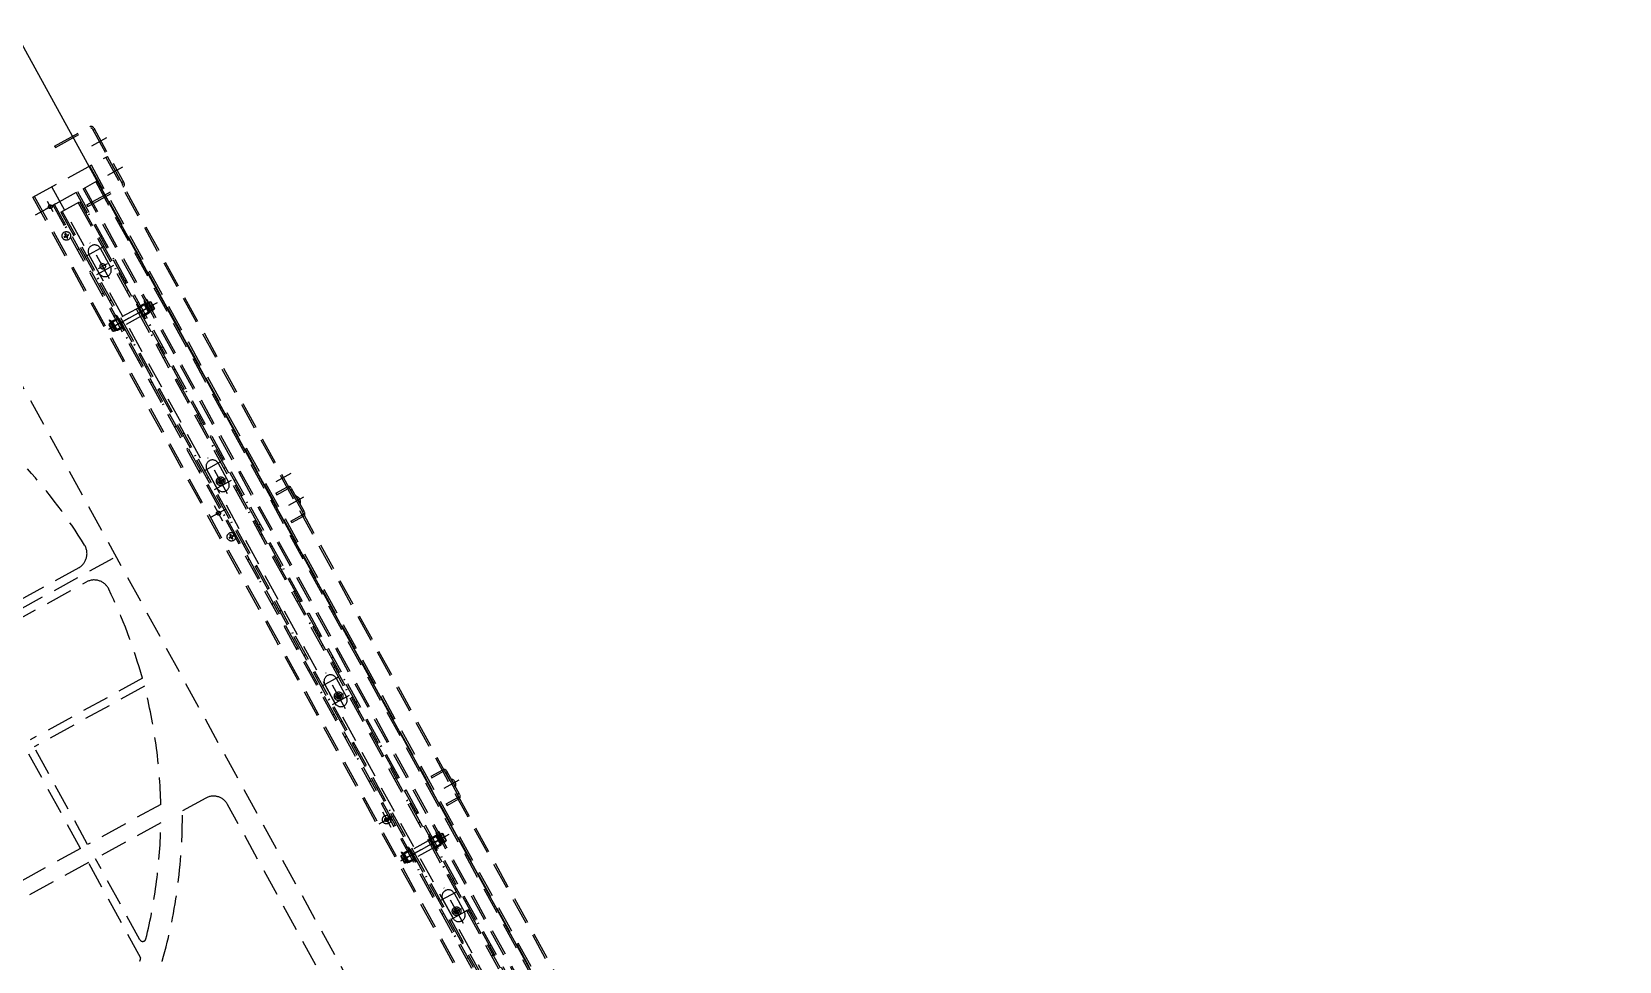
# Model space of a CAD drawing. Header units: millimetres. Extents: x 75184266 to 76346726, y -35850126 to -33679385.
# Drawn here: x 75327699 to 75329175, y -34895884 to -34895020 of the extents above; entities that cross this region are included whole.
import ezdxf

# ---------------------------------------------------------------- set-up
doc = ezdxf.new("R2010")
doc.units = ezdxf.units.MM
doc.header["$LTSCALE"] = 50
doc.header["$MEASUREMENT"] = 0
doc.linetypes.add('XR-지하3층$0$생활체육시설(최종)$0$HIDDENX2', pattern=[0.75, 0.5, -0.25])
doc.layers.add('건축', color=8, linetype='CONTINUOUS', plot=False)

msp = doc.modelspace()

# ---------------------------------------------------------------- linework, layer by layer
at = {"layer": '건축'}
msp.add_line((75326728.6, -34893280.2, 0), (75329175.4, -34897737.7, 0), dxfattribs=at)
at = {"layer": '건축', "linetype": 'XR-지하3층$0$생활체육시설(최종)$0$HIDDENX2'}
for p, q in [((75327998.8, -34895910.9, 0), (75327556.1, -34895104.4, 0)), ((75327720.3, -34895126.1, 0), (75327753.1, -34895108.1, 0)), ((75327721, -34895127.5, 0), (75327753.8, -34895109.5, 0)), ((75327755.2, -34895109.9, 0), (75327783.5, -34895161.4, 0)), ((75327757.4, -34895110.6, 0), (75327756, -34895111.4, 0)), ((75327756.6, -34895109.1, 0), (75327784.9, -34895160.7, 0)), ((75327754.9, -34895125.9, 0), (75327768.9, -34895118.2, 0)), ((75327700.1, -34895173.7, 0), (75327769.3, -34895135.7, 0)), ((75327720.3, -34895126.1, 0), (75327721, -34895127.5, 0)), ((75328754.4, -34896933.5, 0), (75327767.9, -34895136.4, 0)), ((75328755.8, -34896932.7, 0), (75327769.3, -34895135.7, 0)), ((75328739.5, -34896941.7, 0), (75327753, -34895144.6, 0)), ((75328740.9, -34896940.9, 0), (75327754.4, -34895143.8, 0)), ((75327769.8, -34895153.1, 0), (75327783.8, -34895145.4, 0)), ((75327769.8, -34895153.1, 0), (75327783.8, -34895145.4, 0)), ((75328704.1, -34896961.1, 0), (75327717.6, -34895164.1, 0)), ((75327718.8, -34895181.1, 0), (75327741.8, -34895168.5, 0)), ((75328328.4, -34896240.4, 0), (75327740.4, -34895169.2, 0)), ((75328329.8, -34896239.7, 0), (75327741.8, -34895168.5, 0)), ((75327746.8, -34895165.7, 0), (75327759.9, -34895158.4, 0)), ((75327746.8, -34895165.7, 0), (75328317, -34896204.4, 0)), ((75327748.2, -34895164.9, 0), (75328318.4, -34896203.7, 0)), ((75327750.3, -34895180.8, 0), (75327783.1, -34895162.8, 0)), ((75327751.1, -34895182.2, 0), (75327783.8, -34895164.2, 0)), ((75327758.5, -34895159.2, 0), (75328328.7, -34896198, 0)), ((75327759.9, -34895158.4, 0), (75328330.1, -34896197.2, 0)), ((75327784.1, -34895159.2, 0), (75327782.7, -34895159.9, 0)), ((75328686.5, -34896970.7, 0), (75327700.1, -34895173.7, 0)), ((75328687.9, -34896970, 0), (75327701.5, -34895172.9, 0)), ((75327702.5, -34895190, 0), (75327716.6, -34895182.3, 0)), ((75327721.1, -34895179.8, 0), (75327711.5, -34895185.1, 0)), ((75327718.9, -34895187.3, 0), (75327713.7, -34895177.6, 0)), ((75328306.9, -34896252.3, 0), (75327718.8, -34895181.1, 0)), ((75328308.3, -34896251.5, 0), (75327720.2, -34895180.3, 0)), ((75327726, -34895187.6, 0), (75327743.5, -34895178, 0)), ((75327742.1, -34895178.8, 0), (75328301.9, -34896198.5, 0)), ((75327743.5, -34895178, 0), (75328303.3, -34896197.7, 0)), ((75327750.3, -34895180.8, 0), (75327751.1, -34895182.2, 0)), ((75327726, -34895187.6, 0), (75328285.8, -34896207.3, 0)), ((75327727.4, -34895186.8, 0), (75328287.2, -34896206.6, 0)), ((75327751.7, -34895189.8, 0), (75327753.1, -34895189.1, 0)), ((75327754.8, -34895198.6, 0), (75327753.4, -34895199.4, 0)), ((75327729.1, -34895210.3, 0), (75327730.2, -34895209.7, 0)), ((75327729.5, -34895211, 0), (75327730.7, -34895210.4, 0)), ((75327730.4, -34895209.1, 0), (75327729.8, -34895208, 0)), ((75327730.2, -34895201.7, 0), (75327731.6, -34895200.9, 0)), ((75327731.2, -34895208.6, 0), (75327730.6, -34895207.5, 0)), ((75327731.9, -34895211.7, 0), (75327731.3, -34895210.6, 0)), ((75327731.8, -34895208.8, 0), (75327732.9, -34895208.2, 0)), ((75327732.6, -34895211.3, 0), (75327732, -34895210.2, 0)), ((75327732.2, -34895209.6, 0), (75327733.3, -34895209, 0)), ((75327737.3, -34895208.2, 0), (75327738.7, -34895207.4, 0)), ((75327763, -34895210.4, 0), (75327764.4, -34895209.7, 0)), ((75327741.5, -34895222.3, 0), (75327742.9, -34895221.5, 0)), ((75327748.6, -34895228.8, 0), (75327750, -34895228, 0)), ((75327765.3, -34895219.7, 0), (75327749.5, -34895228.3, 0)), ((75327761.7, -34895244.4, 0), (75327752.1, -34895226.9, 0)), ((75327771.3, -34895249.4, 0), (75327753.1, -34895216.1, 0)), ((75327762.6, -34895221.1, 0), (75327772.3, -34895238.6, 0)), ((75327766.2, -34895219.2, 0), (75327764.7, -34895220, 0)), ((75327752.8, -34895242.9, 0), (75327754.2, -34895242.1, 0)), ((75327774.9, -34895237.2, 0), (75327759.1, -34895245.9, 0)), ((75327769.2, -34895235.6, 0), (75327760.8, -34895240.2, 0)), ((75327762.7, -34895233.7, 0), (75327767.3, -34895242.1, 0)), ((75327774.3, -34895231, 0), (75327775.7, -34895230.3, 0)), ((75327777.5, -34895239.8, 0), (75327776.1, -34895240.6, 0)), ((75327759.9, -34895249.4, 0), (75327761.3, -34895248.6, 0)), ((75327785.6, -34895251.6, 0), (75327787, -34895250.9, 0)), ((75327764.1, -34895263.5, 0), (75327765.5, -34895262.7, 0)), ((75327770.8, -34895296.2, 0), (75327815.9, -34895271.5, 0)), ((75327771.2, -34895270, 0), (75327772.6, -34895269.2, 0)), ((75327804.8, -34895273, 0), (75327773.2, -34895290.3, 0)), ((75327788.8, -34895260.4, 0), (75327787.4, -34895261.2, 0)), ((75327796.5, -34895273.5, 0), (75327797.4, -34895273.1, 0)), ((75327796.9, -34895272.2, 0), (75327798.3, -34895271.5, 0)), ((75327797.4, -34895273.1, 0), (75327804.6, -34895286.2, 0)), ((75327798.6, -34895275.2, 0), (75327803.2, -34895272.7, 0)), ((75327801.3, -34895279.5, 0), (75327813.5, -34895272.7, 0)), ((75327803.2, -34895272.7, 0), (75327804.1, -34895272.7, 0)), ((75327803.2, -34895272.7, 0), (75327808, -34895281.5, 0)), ((75327804, -34895270, 0), (75327803.3, -34895270.4, 0)), ((75327803.3, -34895270.4, 0), (75327808.9, -34895280.4, 0)), ((75327804, -34895270, 0), (75327809.6, -34895280, 0)), ((75327804.1, -34895272.7, 0), (75327808.5, -34895280.7, 0)), ((75327804.8, -34895273, 0), (75327808.6, -34895280, 0)), ((75327805, -34895273.4, 0), (75327805.9, -34895272.9, 0)), ((75327806.1, -34895268.8, 0), (75327805.4, -34895269.2, 0)), ((75327805.4, -34895269.2, 0), (75327811, -34895279.3, 0)), ((75327805.7, -34895272.5, 0), (75327806.9, -34895271.8, 0)), ((75327805.7, -34895272.5, 0), (75327809.5, -34895279.5, 0)), ((75327806.1, -34895268.8, 0), (75327811.7, -34895278.9, 0)), ((75327806.9, -34895271.8, 0), (75327810.7, -34895278.8, 0)), ((75327807.1, -34895272.3, 0), (75327808, -34895271.8, 0)), ((75327807.8, -34895271.4, 0), (75327809.1, -34895270.6, 0)), ((75327807.8, -34895271.4, 0), (75327811.6, -34895278.4, 0)), ((75327809.1, -34895270.6, 0), (75327812.9, -34895277.6, 0)), ((75327809.1, -34895270.6, 0), (75327809.8, -34895270.8, 0)), ((75327809.1, -34895270.6, 0), (75327809.8, -34895270.8, 0)), ((75327809.8, -34895270.8, 0), (75327813.1, -34895277, 0)), ((75327809.8, -34895270.8, 0), (75327813.1, -34895277, 0)), ((75327771.1, -34895288.1, 0), (75327771.8, -34895287.7, 0)), ((75327771.8, -34895287.7, 0), (75327777.3, -34895297.7, 0)), ((75327778.9, -34895287.2, 0), (75327773.7, -34895290.1, 0)), ((75327778.4, -34895286.3, 0), (75327773.8, -34895288.8, 0)), ((75327775.4, -34895284.1, 0), (75327776.8, -34895283.3, 0)), ((75327808.6, -34895280, 0), (75327777.1, -34895297.3, 0)), ((75327778.1, -34895283.6, 0), (75327777.2, -34895284.1, 0)), ((75327777.2, -34895284.1, 0), (75327784.5, -34895297.3, 0)), ((75327777.4, -34895292.6, 0), (75327789.7, -34895285.8, 0)), ((75327778.1, -34895283.6, 0), (75327785.3, -34895296.8, 0)), ((75327792.2, -34895284.5, 0), (75327804.4, -34895277.7, 0)), ((75327796.5, -34895273.5, 0), (75327803.7, -34895286.7, 0)), ((75327808.6, -34895275.5, 0), (75327797.9, -34895281.3, 0)), ((75327800.1, -34895281, 0), (75327798.7, -34895281.8, 0)), ((75327799.1, -34895276.1, 0), (75327804.3, -34895273.2, 0)), ((75327802.9, -34895283.1, 0), (75327808.2, -34895280.2, 0)), ((75327803.3, -34895278.3, 0), (75327810.7, -34895274.3, 0)), ((75327803.4, -34895284, 0), (75327808, -34895281.5, 0)), ((75327803.7, -34895286.7, 0), (75327804.6, -34895286.2, 0)), ((75327805.4, -34895277.2, 0), (75327812.8, -34895273.2, 0)), ((75327808, -34895281.5, 0), (75327808.5, -34895280.7, 0)), ((75327808.4, -34895279.6, 0), (75327809.3, -34895279.1, 0)), ((75327809.6, -34895280, 0), (75327808.9, -34895280.4, 0)), ((75327809.5, -34895279.5, 0), (75327810.7, -34895278.8, 0)), ((75327810.5, -34895278.4, 0), (75327811.4, -34895277.9, 0)), ((75327811.7, -34895278.9, 0), (75327811, -34895279.3, 0)), ((75327811.6, -34895278.4, 0), (75327812.9, -34895277.6, 0)), ((75327812.9, -34895277.6, 0), (75327813.1, -34895277, 0)), ((75327771, -34895291.5, 0), (75327770.8, -34895292.2, 0)), ((75327771, -34895291.5, 0), (75327770.8, -34895292.2, 0)), ((75327770.8, -34895292.2, 0), (75327774.2, -34895298.3, 0)), ((75327770.8, -34895292.2, 0), (75327774.2, -34895298.3, 0)), ((75327772.3, -34895290.8, 0), (75327771, -34895291.5, 0)), ((75327771, -34895291.5, 0), (75327774.9, -34895298.5, 0)), ((75327771.1, -34895288.1, 0), (75327776.6, -34895298.1, 0)), ((75327778.5, -34895292, 0), (75327771.2, -34895296, 0)), ((75327772.3, -34895290.8, 0), (75327776.2, -34895297.8, 0)), ((75327773.5, -34895290.8, 0), (75327772.6, -34895291.2, 0)), ((75327773.2, -34895294.9, 0), (75327784, -34895289, 0)), ((75327773.2, -34895290.3, 0), (75327777.1, -34895297.3, 0)), ((75327773.8, -34895288.8, 0), (75327773.4, -34895289.6, 0)), ((75327773.4, -34895289.6, 0), (75327777.8, -34895297.6, 0)), ((75327773.8, -34895288.8, 0), (75327778.7, -34895297.6, 0)), ((75327774.9, -34895298.5, 0), (75327774.2, -34895298.3, 0)), ((75327776.2, -34895297.8, 0), (75327774.9, -34895298.5, 0)), ((75327776.8, -34895296.9, 0), (75327776, -34895297.4, 0)), ((75327776.6, -34895298.1, 0), (75327777.3, -34895297.7, 0)), ((75327782.8, -34895294.2, 0), (75327777.5, -34895297.1, 0)), ((75327778.7, -34895297.6, 0), (75327777.8, -34895297.6, 0)), ((75327783.3, -34895295.1, 0), (75327778.7, -34895297.6, 0)), ((75327782.5, -34895290.6, 0), (75327783.9, -34895289.8, 0)), ((75327785.3, -34895296.8, 0), (75327784.5, -34895297.3, 0)), ((75327808.3, -34895292.8, 0), (75327809.7, -34895292.1, 0)), ((75327811.4, -34895301.6, 0), (75327810, -34895302.4, 0)), ((75327786.7, -34895304.7, 0), (75327788.1, -34895303.9, 0)), ((75327793.9, -34895311.2, 0), (75327795.3, -34895310.4, 0)), ((75327819.6, -34895313.4, 0), (75327821, -34895312.7, 0)), ((75327798, -34895325.3, 0), (75327799.4, -34895324.5, 0)), ((75327805.2, -34895331.8, 0), (75327806.6, -34895331, 0)), ((75327822.7, -34895322.2, 0), (75327821.3, -34895323, 0)), ((75327809.3, -34895345.9, 0), (75327810.7, -34895345.1, 0)), ((75327830.9, -34895334, 0), (75327832.3, -34895333.3, 0)), ((75327834, -34895342.8, 0), (75327832.6, -34895343.6, 0)), ((75327816.5, -34895352.4, 0), (75327817.9, -34895351.6, 0)), ((75327842.2, -34895354.6, 0), (75327843.6, -34895353.9, 0)), ((75327820.6, -34895366.5, 0), (75327822, -34895365.7, 0)), ((75327827.8, -34895373, 0), (75327829.2, -34895372.2, 0)), ((75327845.3, -34895363.4, 0), (75327843.9, -34895364.2, 0)), ((75327853.5, -34895375.2, 0), (75327854.9, -34895374.5, 0)), ((75327831.9, -34895387.1, 0), (75327833.3, -34895386.3, 0)), ((75327856.6, -34895384, 0), (75327855.2, -34895384.8, 0)), ((75327839.1, -34895393.6, 0), (75327840.5, -34895392.8, 0)), ((75327864.8, -34895395.8, 0), (75327866.2, -34895395.1, 0)), ((75327867.9, -34895404.6, 0), (75327866.5, -34895405.4, 0)), ((75327843.2, -34895407.7, 0), (75327844.6, -34895406.9, 0)), ((75327850.4, -34895414.2, 0), (75327851.8, -34895413.5, 0)), ((75327875, -34895419.5, 0), (75327859.2, -34895428.2, 0)), ((75327881.1, -34895449.3, 0), (75327862.8, -34895416, 0)), ((75327876.1, -34895416.4, 0), (75327877.5, -34895415.7, 0)), ((75327854.5, -34895428.3, 0), (75327855.9, -34895427.5, 0)), ((75327861.7, -34895434.8, 0), (75327863.1, -34895434.1, 0)), ((75327871.5, -34895444.3, 0), (75327861.8, -34895426.8, 0)), ((75327878.9, -34895435.4, 0), (75327870.5, -34895440, 0)), ((75327872.4, -34895421, 0), (75327882, -34895438.5, 0)), ((75327872.4, -34895433.5, 0), (75327877, -34895441.9, 0)), ((75327879.2, -34895425.2, 0), (75327877.8, -34895426, 0)), ((75327926.2, -34895438, 0), (75327940.2, -34895430.3, 0)), ((75327865.8, -34895448.9, 0), (75327867.2, -34895448.1, 0)), ((75327884.6, -34895437.1, 0), (75327868.8, -34895445.7, 0)), ((75327872.6, -34895438.4, 0), (75327873.7, -34895437.8, 0)), ((75327873, -34895439.2, 0), (75327874.1, -34895438.5, 0)), ((75327873.9, -34895437.2, 0), (75327873.3, -34895436.1, 0)), ((75327874.6, -34895436.8, 0), (75327874, -34895435.6, 0)), ((75327875.3, -34895439.8, 0), (75327874.7, -34895438.7, 0)), ((75327875.2, -34895436.9, 0), (75327876.4, -34895436.3, 0)), ((75327876.1, -34895439.4, 0), (75327875.5, -34895438.3, 0)), ((75327875.7, -34895437.7, 0), (75327876.8, -34895437.1, 0)), ((75327887.4, -34895437, 0), (75327888.8, -34895436.3, 0)), ((75327890.5, -34895445.8, 0), (75327889.1, -34895446.6, 0)), ((75327926, -34895448.9, 0), (75327936.9, -34895443, 0)), ((75327926, -34895448.9, 0), (75327926.8, -34895450.3, 0)), ((75327926.8, -34895450.3, 0), (75327937.6, -34895444.4, 0)), ((75327939, -34895444.8, 0), (75327951.4, -34895467.4, 0)), ((75327941.2, -34895445.5, 0), (75327939.8, -34895446.2, 0)), ((75327940.4, -34895444, 0), (75327952.8, -34895466.6, 0)), ((75327865.7, -34895471.2, 0), (75327879.7, -34895463.5, 0)), ((75327868.8, -34895460.3, 0), (75327876.5, -34895474.4, 0)), ((75327873, -34895455.4, 0), (75327874.4, -34895454.7, 0)), ((75327898.7, -34895457.6, 0), (75327900.1, -34895456.9, 0)), ((75327938.2, -34895459.9, 0), (75327952.2, -34895452.2, 0)), ((75327944.7, -34895451.8, 0), (75327944.8, -34895451.7, 0)), ((75327944.7, -34895451.8, 0), (75327948.5, -34895458.8, 0)), ((75327947.7, -34895454.2, 0), (75327947, -34895454.6, 0)), ((75327948.1, -34895455, 0), (75327947.5, -34895455.3, 0)), ((75327948.5, -34895458.8, 0), (75327948.7, -34895458.7, 0)), ((75327877.2, -34895469.5, 0), (75327878.6, -34895468.7, 0)), ((75327884.3, -34895476, 0), (75327885.7, -34895475.3, 0)), ((75327901.8, -34895466.4, 0), (75327900.4, -34895467.2, 0)), ((75327910, -34895478.2, 0), (75327911.4, -34895477.5, 0)), ((75327940.1, -34895474.7, 0), (75327951, -34895468.7, 0)), ((75327940.1, -34895474.7, 0), (75327940.9, -34895476.1, 0)), ((75327940.9, -34895476.1, 0), (75327951.8, -34895470.1, 0)), ((75327952, -34895465.1, 0), (75327950.6, -34895465.9, 0)), ((75327882.6, -34895489.9, 0), (75327883.7, -34895489.3, 0)), ((75327883, -34895490.7, 0), (75327884.2, -34895490.1, 0)), ((75327883.9, -34895488.7, 0), (75327883.3, -34895487.6, 0)), ((75327884.7, -34895488.3, 0), (75327884.1, -34895487.2, 0)), ((75327885.4, -34895491.4, 0), (75327884.8, -34895490.2, 0)), ((75327885.3, -34895488.5, 0), (75327886.4, -34895487.9, 0)), ((75327886.1, -34895490.9, 0), (75327885.5, -34895489.8, 0)), ((75327885.7, -34895489.2, 0), (75327886.8, -34895488.6, 0)), ((75327888.5, -34895490.1, 0), (75327889.9, -34895489.3, 0)), ((75327913.2, -34895487, 0), (75327911.8, -34895487.8, 0)), ((75326898.2, -34895990.3, 0), (75327780.1, -34895506.2, 0)), ((75327895.6, -34895496.6, 0), (75327897, -34895495.9, 0)), ((75327921.3, -34895498.8, 0), (75327922.7, -34895498.1, 0)), ((75327924.5, -34895507.6, 0), (75327923.1, -34895508.4, 0)), ((75327742.7, -34895518.2, 0), (75327640.6, -34895574.2, 0)), ((75327899.8, -34895510.7, 0), (75327901.2, -34895509.9, 0)), ((75327906.9, -34895517.2, 0), (75327908.3, -34895516.5, 0)), ((75327932.6, -34895519.4, 0), (75327934, -34895518.7, 0)), ((75327647.8, -34895587.4, 0), (75327749.9, -34895531.3, 0)), ((75327911.1, -34895531.3, 0), (75327912.5, -34895530.5, 0)), ((75327918.2, -34895537.8, 0), (75327919.6, -34895537.1, 0)), ((75327935.8, -34895528.2, 0), (75327934.4, -34895529, 0)), ((75327922.4, -34895551.9, 0), (75327923.8, -34895551.1, 0)), ((75327944, -34895540, 0), (75327945.4, -34895539.3, 0)), ((75327947.1, -34895548.8, 0), (75327945.7, -34895549.6, 0)), ((75327929.5, -34895558.4, 0), (75327931, -34895557.7, 0)), ((75327955.3, -34895560.6, 0), (75327956.7, -34895559.9, 0)), ((75327933.7, -34895572.5, 0), (75327935.1, -34895571.7, 0)), ((75327940.9, -34895579, 0), (75327942.3, -34895578.3, 0)), ((75327958.4, -34895569.4, 0), (75327957, -34895570.2, 0)), ((75327966.6, -34895581.2, 0), (75327968, -34895580.5, 0)), ((75327945, -34895593.1, 0), (75327946.4, -34895592.3, 0)), ((75327969.7, -34895590, 0), (75327968.3, -34895590.8, 0)), ((75327952.2, -34895599.6, 0), (75327953.6, -34895598.9, 0)), ((75327977.9, -34895601.8, 0), (75327979.3, -34895601.1, 0)), ((75327981, -34895610.6, 0), (75327979.6, -34895611.4, 0)), ((75327801.9, -34895620.9, 0), (75327697.6, -34895678.1, 0)), ((75327956.3, -34895613.7, 0), (75327957.7, -34895612.9, 0)), ((75327963.5, -34895620.2, 0), (75327964.9, -34895619.5, 0)), ((75327984.7, -34895619.4, 0), (75327968.9, -34895628.1, 0)), ((75327971.6, -34895626.6, 0), (75327981.2, -34895644.2, 0)), ((75327990.8, -34895649.2, 0), (75327972.5, -34895615.9, 0)), ((75327982.1, -34895620.9, 0), (75327991.7, -34895638.4, 0)), ((75327989.2, -34895622.4, 0), (75327990.6, -34895621.7, 0)), ((75327803.9, -34895628.3, 0), (75327701.2, -34895684.7, 0)), ((75327967.6, -34895634.3, 0), (75327969, -34895633.5, 0)), ((75327974.8, -34895640.8, 0), (75327976.2, -34895640.1, 0)), ((75327994.3, -34895636.9, 0), (75327978.5, -34895645.6, 0)), ((75327988.6, -34895635.3, 0), (75327980.2, -34895639.9, 0)), ((75327982.1, -34895633.4, 0), (75327986.7, -34895641.8, 0)), ((75327982.3, -34895638.3, 0), (75327983.4, -34895637.6, 0)), ((75327982.7, -34895639, 0), (75327983.8, -34895638.4, 0)), ((75327983.6, -34895637, 0), (75327983, -34895635.9, 0)), ((75327984.4, -34895636.6, 0), (75327983.7, -34895635.5, 0)), ((75327985, -34895639.7, 0), (75327984.4, -34895638.6, 0)), ((75327985, -34895636.8, 0), (75327986.1, -34895636.2, 0)), ((75327985.8, -34895639.3, 0), (75327985.2, -34895638.2, 0)), ((75327985.4, -34895637.6, 0), (75327986.5, -34895637, 0)), ((75327992.3, -34895631.2, 0), (75327990.9, -34895632, 0)), ((75327978.9, -34895654.9, 0), (75327980.3, -34895654.1, 0)), ((75328000.5, -34895643, 0), (75328001.9, -34895642.3, 0)), ((75328003.6, -34895651.8, 0), (75328002.2, -34895652.6, 0)), ((75327986.1, -34895661.4, 0), (75327987.5, -34895660.7, 0)), ((75328011.8, -34895663.6, 0), (75328013.2, -34895662.9, 0)), ((75327751, -34895775.4, 0), (75327701.2, -34895684.7, 0)), ((75327990.2, -34895675.5, 0), (75327991.6, -34895674.7, 0)), ((75327997.4, -34895682, 0), (75327998.8, -34895681.3, 0)), ((75328014.9, -34895672.4, 0), (75328013.5, -34895673.2, 0)), ((75328023.1, -34895684.2, 0), (75328024.5, -34895683.5, 0)), ((75327744.4, -34895779, 0), (75327694.6, -34895688.3, 0)), ((75328001.5, -34895696.1, 0), (75328002.9, -34895695.3, 0)), ((75328026.2, -34895693, 0), (75328024.8, -34895693.8, 0)), ((75328008.7, -34895702.6, 0), (75328010.1, -34895701.9, 0)), ((75328012.9, -34895716.7, 0), (75328014.3, -34895715.9, 0)), ((75328034.4, -34895704.8, 0), (75328035.8, -34895704.1, 0)), ((75328037.5, -34895713.6, 0), (75328036.1, -34895714.4, 0)), ((75328070.4, -34895711.9, 0), (75328081.2, -34895705.9, 0)), ((75328070.4, -34895711.9, 0), (75328071.1, -34895713.3, 0)), ((75328071.1, -34895713.3, 0), (75328082, -34895707.3, 0)), ((75328082.5, -34895722.9, 0), (75328096.6, -34895715.2, 0)), ((75328082.5, -34895722.9, 0), (75328096.6, -34895715.2, 0)), ((75328083.4, -34895707.7, 0), (75328095.8, -34895730.4, 0)), ((75328085.6, -34895708.5, 0), (75328084.2, -34895709.2, 0)), ((75328084.8, -34895707, 0), (75328097.2, -34895729.6, 0)), ((75328089, -34895714.8, 0), (75328089.2, -34895714.7, 0)), ((75328089, -34895714.8, 0), (75328092.9, -34895721.8, 0)), ((75328020, -34895723.2, 0), (75328021.4, -34895722.5, 0)), ((75328045.7, -34895725.4, 0), (75328047.1, -34895724.7, 0)), ((75328092.1, -34895717.2, 0), (75328091.4, -34895717.5, 0)), ((75328092.5, -34895717.9, 0), (75328091.8, -34895718.3, 0)), ((75328092.9, -34895721.8, 0), (75328093, -34895721.7, 0)), ((75328096.4, -34895728.1, 0), (75328095, -34895728.9, 0)), ((75327819, -34895738.1, 0), (75327751, -34895775.4, 0)), ((75327860.8, -34895732.3, 0), (75327839.1, -34895744.2, 0)), ((75327981.2, -34895920.5, 0), (75327881.2, -34895738.2, 0)), ((75328024.2, -34895737.3, 0), (75328025.6, -34895736.5, 0)), ((75328025.2, -34895745.2, 0), (75328032.9, -34895759.3, 0)), ((75328031.3, -34895743.8, 0), (75328032.7, -34895743.1, 0)), ((75328048.9, -34895734.2, 0), (75328047.5, -34895735, 0)), ((75328057, -34895746, 0), (75328058.4, -34895745.3, 0)), ((75328084.5, -34895737.7, 0), (75328095.4, -34895731.7, 0)), ((75328084.5, -34895737.7, 0), (75328085.3, -34895739.1, 0)), ((75328085.3, -34895739.1, 0), (75328096.1, -34895733.1, 0)), ((75327819.1, -34895755.2, 0), (75327758.2, -34895788.6, 0)), ((75328022.1, -34895756.1, 0), (75328036.1, -34895748.4, 0)), ((75328027, -34895752.9, 0), (75328028.1, -34895752.3, 0)), ((75328027.4, -34895753.7, 0), (75328028.5, -34895753.1, 0)), ((75328028.3, -34895751.7, 0), (75328027.7, -34895750.6, 0)), ((75328029, -34895751.3, 0), (75328028.4, -34895750.2, 0)), ((75328029.7, -34895754.3, 0), (75328029.1, -34895753.2, 0)), ((75328029.6, -34895751.4, 0), (75328030.7, -34895750.8, 0)), ((75328030.5, -34895753.9, 0), (75328029.9, -34895752.8, 0)), ((75328030.1, -34895752.2, 0), (75328031.2, -34895751.6, 0)), ((75328035.5, -34895757.9, 0), (75328036.9, -34895757.1, 0)), ((75328060.2, -34895754.8, 0), (75328058.8, -34895755.6, 0)), ((75328042.2, -34895790.6, 0), (75328087.3, -34895765.9, 0)), ((75328042.6, -34895764.4, 0), (75328044, -34895763.7, 0)), ((75328076.2, -34895767.4, 0), (75328044.6, -34895784.7, 0)), ((75328080, -34895774.4, 0), (75328048.5, -34895791.7, 0)), ((75328063.6, -34895778.9, 0), (75328075.8, -34895772.1, 0)), ((75328067.9, -34895767.9, 0), (75328068.8, -34895767.5, 0)), ((75328067.9, -34895767.9, 0), (75328075.1, -34895781.1, 0)), ((75328068.3, -34895766.6, 0), (75328069.7, -34895765.9, 0)), ((75328068.8, -34895767.5, 0), (75328076, -34895780.6, 0)), ((75328080, -34895769.9, 0), (75328069.3, -34895775.7, 0)), ((75328070, -34895769.7, 0), (75328074.6, -34895767.1, 0)), ((75328070.5, -34895770.5, 0), (75328075.7, -34895767.6, 0)), ((75328072.7, -34895773.9, 0), (75328084.9, -34895767.2, 0)), ((75328074.3, -34895777.5, 0), (75328079.6, -34895774.7, 0)), ((75328074.6, -34895767.1, 0), (75328079.4, -34895775.9, 0)), ((75328074.6, -34895767.1, 0), (75328075.5, -34895767.1, 0)), ((75328075.4, -34895764.4, 0), (75328074.7, -34895764.8, 0)), ((75328074.7, -34895764.8, 0), (75328080.3, -34895774.8, 0)), ((75328074.7, -34895772.8, 0), (75328082.1, -34895768.7, 0)), ((75328075.4, -34895764.4, 0), (75328081, -34895774.4, 0)), ((75328075.5, -34895767.1, 0), (75328079.9, -34895775.2, 0)), ((75328076.2, -34895767.4, 0), (75328080, -34895774.4, 0)), ((75328076.4, -34895767.8, 0), (75328077.3, -34895767.4, 0)), ((75328077.5, -34895763.2, 0), (75328076.8, -34895763.6, 0)), ((75328076.8, -34895763.6, 0), (75328082.4, -34895773.7, 0)), ((75328076.8, -34895771.6, 0), (75328084.2, -34895767.6, 0)), ((75328077.1, -34895766.9, 0), (75328078.3, -34895766.2, 0)), ((75328077.1, -34895766.9, 0), (75328080.9, -34895773.9, 0)), ((75328077.5, -34895763.2, 0), (75328083.1, -34895773.3, 0)), ((75328078.3, -34895766.2, 0), (75328082.1, -34895773.3, 0)), ((75328078.5, -34895766.7, 0), (75328079.4, -34895766.2, 0)), ((75328079.2, -34895765.8, 0), (75328080.5, -34895765, 0)), ((75328079.2, -34895765.8, 0), (75328083, -34895772.8, 0)), ((75328079.8, -34895774, 0), (75328080.7, -34895773.5, 0)), ((75328081, -34895774.4, 0), (75328080.3, -34895774.8, 0)), ((75328080.5, -34895765, 0), (75328084.3, -34895772.1, 0)), ((75328080.5, -34895765, 0), (75328081.2, -34895765.2, 0)), ((75328080.5, -34895765, 0), (75328081.2, -34895765.2, 0)), ((75328080.9, -34895773.9, 0), (75328082.1, -34895773.3, 0)), ((75328081.2, -34895765.2, 0), (75328084.5, -34895771.4, 0)), ((75328081.2, -34895765.2, 0), (75328084.5, -34895771.4, 0)), ((75328081.9, -34895772.8, 0), (75328082.8, -34895772.3, 0)), ((75328083.1, -34895773.3, 0), (75328082.4, -34895773.7, 0)), ((75328083, -34895772.8, 0), (75328084.3, -34895772.1, 0)), ((75328084.3, -34895772.1, 0), (75328084.5, -34895771.4, 0)), ((75327744.4, -34895779, 0), (75327666.9, -34895821.6, 0)), ((75327799.6, -34895863.9, 0), (75327758.2, -34895788.6, 0)), ((75328042.4, -34895785.9, 0), (75328042.2, -34895786.6, 0)), ((75328042.4, -34895785.9, 0), (75328042.2, -34895786.6, 0)), ((75328042.2, -34895786.6, 0), (75328045.6, -34895792.7, 0)), ((75328042.2, -34895786.6, 0), (75328045.6, -34895792.7, 0)), ((75328043.7, -34895785.2, 0), (75328042.4, -34895785.9, 0)), ((75328042.4, -34895785.9, 0), (75328046.3, -34895792.9, 0)), ((75328042.5, -34895782.5, 0), (75328043.2, -34895782.1, 0)), ((75328042.5, -34895782.5, 0), (75328048, -34895792.5, 0)), ((75328049.9, -34895786.4, 0), (75328042.6, -34895790.4, 0)), ((75328043.2, -34895782.1, 0), (75328048.7, -34895792.1, 0)), ((75328043.7, -34895785.2, 0), (75328047.6, -34895792.2, 0)), ((75328044.9, -34895785.2, 0), (75328044, -34895785.6, 0)), ((75328044.6, -34895789.3, 0), (75328055.3, -34895783.4, 0)), ((75328044.6, -34895784.7, 0), (75328048.5, -34895791.7, 0)), ((75328045.2, -34895783.2, 0), (75328044.8, -34895784, 0)), ((75328044.8, -34895784, 0), (75328049.2, -34895792, 0)), ((75328050.3, -34895781.6, 0), (75328045.1, -34895784.5, 0)), ((75328049.8, -34895780.7, 0), (75328045.2, -34895783.2, 0)), ((75328045.2, -34895783.2, 0), (75328050, -34895792, 0)), ((75328046.8, -34895778.5, 0), (75328048.2, -34895777.7, 0)), ((75328049.5, -34895778, 0), (75328048.6, -34895778.5, 0)), ((75328048.6, -34895778.5, 0), (75328055.9, -34895791.7, 0)), ((75328048.8, -34895787, 0), (75328061.1, -34895780.2, 0)), ((75328054.2, -34895788.6, 0), (75328048.9, -34895791.5, 0)), ((75328049.5, -34895778, 0), (75328056.7, -34895791.2, 0)), ((75328054.6, -34895789.5, 0), (75328050, -34895792, 0)), ((75328053.9, -34895785, 0), (75328055.3, -34895784.3, 0)), ((75328071.5, -34895775.4, 0), (75328070.1, -34895776.2, 0)), ((75328074.8, -34895778.4, 0), (75328079.4, -34895775.9, 0)), ((75328075.1, -34895781.1, 0), (75328076, -34895780.6, 0)), ((75328079.4, -34895775.9, 0), (75328079.9, -34895775.2, 0)), ((75328079.6, -34895787.2, 0), (75328081.1, -34895786.5, 0)), ((75327751.7, -34895792.2, 0), (75327674.1, -34895834.8, 0)), ((75327800.4, -34895881, 0), (75327751.7, -34895792.2, 0)), ((75328046.3, -34895792.9, 0), (75328045.6, -34895792.7, 0)), ((75328047.6, -34895792.2, 0), (75328046.3, -34895792.9, 0)), ((75328048.2, -34895791.3, 0), (75328047.4, -34895791.8, 0)), ((75328048, -34895792.5, 0), (75328048.7, -34895792.1, 0)), ((75328050, -34895792, 0), (75328049.2, -34895792, 0)), ((75328056.7, -34895791.2, 0), (75328055.9, -34895791.7, 0)), ((75328058.1, -34895799.1, 0), (75328059.5, -34895798.3, 0)), ((75328082.8, -34895796, 0), (75328081.4, -34895796.8, 0)), ((75328065.2, -34895805.6, 0), (75328066.6, -34895804.9, 0)), ((75328069.4, -34895819.7, 0), (75328070.8, -34895818.9, 0)), ((75328094.4, -34895819.3, 0), (75328078.6, -34895827.9, 0)), ((75328100.5, -34895849, 0), (75328082.2, -34895815.7, 0)), ((75328091, -34895807.8, 0), (75328092.4, -34895807.1, 0)), ((75328094.1, -34895816.6, 0), (75328092.7, -34895817.4, 0)), ((75328076.6, -34895826.2, 0), (75328078, -34895825.5, 0)), ((75328081.3, -34895826.5, 0), (75328090.9, -34895844, 0)), ((75328091.8, -34895820.7, 0), (75328101.4, -34895838.3, 0)), ((75328091.8, -34895833.3, 0), (75328096.4, -34895841.7, 0)), ((75328102.3, -34895828.4, 0), (75328103.7, -34895827.7, 0)), ((75328080.7, -34895840.3, 0), (75328082.1, -34895839.5, 0)), ((75328087.9, -34895846.8, 0), (75328089.3, -34895846.1, 0)), ((75328104, -34895836.8, 0), (75328088.3, -34895845.5, 0)), ((75328098.3, -34895835.2, 0), (75328089.9, -34895839.8, 0)), ((75328092, -34895838.1, 0), (75328093.1, -34895837.5, 0)), ((75328092.4, -34895838.9, 0), (75328093.6, -34895838.3, 0)), ((75328093.3, -34895836.9, 0), (75328092.7, -34895835.8, 0)), ((75328094.1, -34895836.5, 0), (75328093.5, -34895835.4, 0)), ((75328094.8, -34895839.6, 0), (75328094.1, -34895838.5, 0)), ((75328094.7, -34895836.7, 0), (75328095.8, -34895836.1, 0)), ((75328095.5, -34895839.1, 0), (75328094.9, -34895838, 0)), ((75328095.1, -34895837.4, 0), (75328096.2, -34895836.8, 0)), ((75328105.4, -34895837.2, 0), (75328104, -34895838, 0)), ((75328113.6, -34895849, 0), (75328115, -34895848.3, 0)), ((75328092, -34895860.9, 0), (75328093.4, -34895860.1, 0)), ((75328116.7, -34895857.8, 0), (75328115.3, -34895858.6, 0)), ((75328099.2, -34895867.4, 0), (75328100.6, -34895866.7, 0)), ((75328124.9, -34895869.6, 0), (75328126.3, -34895868.9, 0)), ((75328103.3, -34895881.5, 0), (75328104.7, -34895880.7, 0)), ((75328128, -34895878.4, 0), (75328126.6, -34895879.2, 0))]:
    msp.add_line(p, q, dxfattribs=at)
for centre, radius in [((75327716.3, -34895182.5, 0), 1.7), ((75327731.2, -34895209.6, 0), 4), ((75327765, -34895237.9, 0), 2.5), ((75327874.7, -34895437.7, 0), 4), ((75327874.7, -34895437.7, 0), 2.5), ((75327872.7, -34895467.4, 0), 1.8), ((75327884.7, -34895489.3, 0), 4), ((75327984.4, -34895637.6, 0), 4), ((75327984.4, -34895637.6, 0), 2.5), ((75328029.1, -34895752.3, 0), 4), ((75328029.1, -34895752.3, 0), 1.8), ((75328094.1, -34895837.5, 0), 4), ((75328094.1, -34895837.5, 0), 2.5)]:
    msp.add_circle(centre, radius, dxfattribs=at)
for centre, radius, start, end in [((75327754.3, -34895110.4, 0), 2.6, 28.7634, 118.7634), ((75327754.3, -34895110.4, 0), 1, 28.7634, 118.7634), ((75327782.6, -34895161.9, 0), 1, 298.7634, 28.7634), ((75327782.6, -34895161.9, 0), 2.6, 298.7634, 28.7634), ((75327731.2, -34895209.6, 0), 2.19, 197.2265, 220.3004), ((75327731.2, -34895209.6, 0), 2.19, 107.2265, 130.3004), ((75327730, -34895209.3, 0), 0.438, 298.7634, 28.7634), ((75327730.9, -34895210.8, 0), 0.438, 28.7634, 118.7634), ((75327731.6, -34895208.4, 0), 0.438, 208.7634, 298.7634), ((75327731.2, -34895209.6, 0), 2.19, 287.2265, 310.3004), ((75327732.4, -34895210, 0), 0.438, 118.7634, 208.7634), ((75327731.2, -34895209.6, 0), 2.19, 17.2265, 40.3004), ((75327757.4, -34895224, 0), 6, 28.7634, 208.7634), ((75327767, -34895241.5, 0), 6, 208.7634, 28.7634), ((75327867.1, -34895423.9, 0), 6, 28.7634, 208.7634), ((75327339.1, -34895748.3, 0), 480, 31.5369, 42.1341), ((75327876.7, -34895441.4, 0), 6, 208.7634, 28.7634), ((75327874.7, -34895437.7, 0), 2.19, 197.2265, 220.3004), ((75327874.7, -34895437.7, 0), 2.19, 107.2265, 130.3004), ((75327873.5, -34895437.4, 0), 0.438, 298.7634, 28.7634), ((75327874.3, -34895438.9, 0), 0.438, 28.7634, 118.7634), ((75327875, -34895436.5, 0), 0.438, 208.7634, 298.7634), ((75327874.7, -34895437.7, 0), 2.19, 287.2265, 310.3004), ((75327875.9, -34895438.1, 0), 0.438, 118.7634, 208.7634), ((75327874.7, -34895437.7, 0), 2.19, 17.2265, 40.3004), ((75327938.1, -34895445.2, 0), 2.6, 28.7634, 118.7634), ((75327938.1, -34895445.2, 0), 1, 28.7634, 118.7634), ((75327945, -34895452, 0), 0.3, 73.6602, 118.7634), ((75327943.5, -34895457, 0), 5.54, 343.8666, 73.6602), ((75327949.1, -34895453.9, 0), 2.19, 197.2265, 220.3004), ((75327947.5, -34895453.8, 0), 0.438, 298.7634, 28.7634), ((75327948.3, -34895455.3, 0), 0.438, 28.7634, 118.7634), ((75327948.5, -34895458.5, 0), 0.3, 298.7634, 343.8666), ((75327950.5, -34895467.9, 0), 1, 298.7634, 28.7634), ((75327950.5, -34895467.9, 0), 2.6, 298.7634, 28.7634), ((75327884.7, -34895489.3, 0), 2.19, 197.2265, 220.3004), ((75327884.7, -34895489.3, 0), 2.19, 107.2265, 130.3004), ((75327883.5, -34895488.9, 0), 0.438, 298.7634, 28.7634), ((75327884.4, -34895490.5, 0), 0.438, 28.7634, 118.7634), ((75327885.1, -34895488.1, 0), 0.438, 208.7634, 298.7634), ((75327884.7, -34895489.3, 0), 2.19, 287.2265, 310.3004), ((75327885.9, -34895489.6, 0), 0.438, 118.7634, 208.7634), ((75327884.7, -34895489.3, 0), 2.19, 17.2265, 40.3004), ((75327735.4, -34895505, 0), 15, 298.7634, 31.5369), ((75327757.1, -34895544.5, 0), 15, 25.99, 118.7634), ((75327339.1, -34895748.3, 0), 480, 15.3927, 25.99), ((75327976.8, -34895623.7, 0), 6, 28.7634, 208.7634), ((75327339.1, -34895748.3, 0), 480, 1.2149, 14.4708), ((75327986.4, -34895641.3, 0), 6, 208.7634, 28.7634), ((75327984.4, -34895637.6, 0), 2.19, 197.2265, 220.3004), ((75327984.4, -34895637.6, 0), 2.19, 107.2265, 130.3004), ((75327983.2, -34895637.3, 0), 0.438, 298.7634, 28.7634), ((75327984, -34895638.8, 0), 0.438, 28.7634, 118.7634), ((75327984.7, -34895636.4, 0), 0.438, 208.7634, 298.7634), ((75327984.4, -34895637.6, 0), 2.19, 287.2265, 310.3004), ((75327985.6, -34895638, 0), 0.438, 118.7634, 208.7634), ((75327984.4, -34895637.6, 0), 2.19, 17.2265, 40.3004), ((75328082.5, -34895708.2, 0), 2.6, 28.7634, 118.7634), ((75328082.5, -34895708.2, 0), 1, 28.7634, 118.7634), ((75328089.3, -34895715, 0), 0.3, 73.6602, 118.7634), ((75328087.9, -34895720, 0), 5.54, 343.8666, 73.6602), ((75327868, -34895745.4, 0), 15, 28.7634, 118.7634), ((75328093.5, -34895716.9, 0), 2.19, 197.2265, 220.3004), ((75328091.9, -34895716.8, 0), 0.438, 298.7634, 28.7634), ((75328092.7, -34895718.3, 0), 0.438, 28.7634, 118.7634), ((75328092.9, -34895721.4, 0), 0.3, 298.7634, 343.8666), ((75328094.9, -34895730.8, 0), 1, 298.7634, 28.7634), ((75328094.9, -34895730.8, 0), 2.6, 298.7634, 28.7634), ((75327339.1, -34895748.3, 0), 500, 327.0577, 0.4692), ((75327339.1, -34895748.3, 0), 480, 346.1424, 359.1761), ((75328029.1, -34895752.3, 0), 2.19, 197.2265, 220.3004), ((75328029.1, -34895752.3, 0), 2.19, 107.2265, 130.3004), ((75328027.9, -34895751.9, 0), 0.438, 298.7634, 28.7634), ((75328028.7, -34895753.4, 0), 0.438, 28.7634, 118.7634), ((75328029.4, -34895751.1, 0), 0.438, 208.7634, 298.7634), ((75328029.1, -34895752.3, 0), 2.19, 287.2265, 310.3004), ((75328030.3, -34895752.6, 0), 0.438, 118.7634, 208.7634), ((75328029.1, -34895752.3, 0), 2.19, 17.2265, 40.3004), ((75328086.5, -34895823.6, 0), 6, 28.7634, 208.7634), ((75328096.1, -34895841.1, 0), 6, 208.7634, 28.7634), ((75328094.1, -34895837.5, 0), 2.19, 197.2265, 220.3004), ((75328094.1, -34895837.5, 0), 2.19, 107.2265, 130.3004), ((75328092.9, -34895837.1, 0), 0.438, 298.7634, 28.7634), ((75328093.8, -34895838.7, 0), 0.438, 28.7634, 118.7634), ((75328094.5, -34895836.3, 0), 0.438, 208.7634, 298.7634), ((75328094.1, -34895837.5, 0), 2.19, 287.2265, 310.3004), ((75328095.3, -34895837.8, 0), 0.438, 118.7634, 208.7634), ((75328094.1, -34895837.5, 0), 2.19, 17.2265, 40.3004), ((75327802.2, -34895862.5, 0), 3, 208.7634, 346.1424), ((75327339.1, -34895748.3, 0), 480, 343.5793, 343.9475)]:
    msp.add_arc(centre, radius, start, end, dxfattribs=at)

doc.saveas('drawing.dxf')
